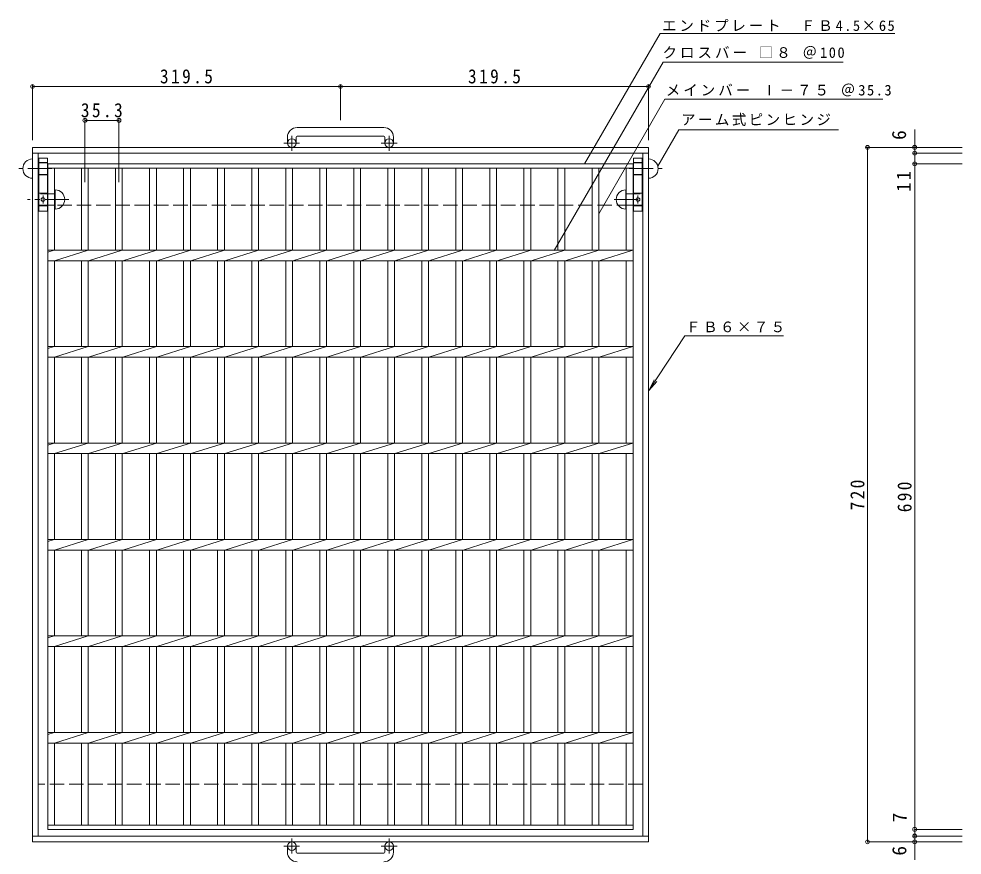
# Model space of a CAD drawing. Units: millimetres, scale not verified. Extents: x -871 to 866, y -688 to 662.
# Drawn here: x -871 to 108, y -218 to 649 of the extents above; entities that cross this region are included whole.
import ezdxf
from ezdxf.enums import TextEntityAlignment as Align

# ---------------------------------------------------------------- set-up
doc = ezdxf.new("R2010")
doc.units = ezdxf.units.MM
doc.header["$LTSCALE"] = 5
doc.header["$PDMODE"] = 32
doc.header["$PDSIZE"] = 4
doc.linetypes.add('CHAIN1', pattern=[8, 5, -1, 1, -1])
doc.linetypes.add('DASHED3', pattern=[4, 3, -1])
for name, color, linetype, lineweight in [('B-1', 2, 'Continuous', 9), ('B-2', 3, 'Continuous', 9), ('B-4', 7, 'Continuous', 9), ('B-5', 7, 'Continuous', 9), ('B-8', 3, 'Continuous', 9)]:
    doc.layers.add(name, color=color, linetype=linetype, lineweight=lineweight)
doc.styles.add('ＭＳ ゴシック', font='')
doc.styles.get('ＭＳ ゴシック').set_extended_font_data('MS Gothic')

msp = doc.modelspace()

# ---------------------------------------------------------------- linework, layer by layer
at = {"layer": 'B-1'}
for p, q in [((-491.921, 536.209), (-581.921, 536.209)), ((-591.921, 526.209), (-591.921, 520.108)), ((-582.921, 526.209), (-582.921, 520.108)), ((-581.921, 527.208), (-491.921, 527.208)), ((-490.921, 526.209), (-490.921, 520.108)), ((-481.921, 526.209), (-481.921, 520.108)), ((-856.421, 515.608), (-217.421, 515.608)), ((-856.421, -204.392), (-856.421, 515.608)), ((-856.421, 509.608), (-217.421, 509.608)), ((-850.421, -198.392), (-850.421, 509.608)), ((-223.421, 509.608), (-223.421, -198.392)), ((-217.421, 515.608), (-217.421, -204.392)), ((-217.421, -198.392), (-856.421, -198.392)), ((-217.421, -204.392), (-856.421, -204.392)), ((-591.921, -214.992), (-591.921, -208.892)), ((-582.921, -214.992), (-582.921, -208.892)), ((-490.921, -214.992), (-490.921, -208.892)), ((-481.921, -214.992), (-481.921, -208.892)), ((-581.921, -215.992), (-491.921, -215.992))]:
    msp.add_line(p, q, dxfattribs=at)
at = {"layer": 'B-1', "linetype": 'CHAIN1'}
for p, q in [((-579.258, 520.108), (-595.665, 520.108)), ((-587.421, 512.001), (-587.421, 527.598)), ((-478.258, 520.108), (-494.665, 520.108)), ((-486.421, 512.001), (-486.421, 527.598)), ((-587.421, -200.785), (-587.421, -216.382)), ((-486.421, -200.785), (-486.421, -216.382)), ((-579.258, -208.892), (-595.665, -208.892)), ((-478.258, -208.892), (-494.665, -208.892))]:
    msp.add_line(p, q, dxfattribs=at)
at = {"layer": 'B-1', "linetype": 'DASHED3'}
for p, q in [((-850.421, 455.608), (-223.421, 455.608)), ((-223.421, -144.392), (-850.421, -144.392))]:
    msp.add_line(p, q, dxfattribs=at)
at = {"layer": 'B-1'}
for centre in [(-587.421, 520.108), (-486.421, 520.108), (-587.421, -208.892), (-486.421, -208.892)]:
    msp.add_circle(centre, 4.5, dxfattribs=at)
for centre, radius, start, end in [((-581.921, 526.209), 10, 90, 180), ((-491.921, 526.209), 10, 0, 90), ((-581.921, 526.209), 1, 90, 180), ((-491.921, 526.209), 1, 0, 90), ((-581.921, -214.992), 10, 180, 270), ((-581.921, -214.992), 1, 180, 270), ((-491.921, -214.992), 10, 270, 0), ((-491.921, -214.992), 1, 270, 0)]:
    msp.add_arc(centre, radius, start, end, dxfattribs=at)
at = {"layer": 'B-2'}
for p, q in [((-840.421, 498.608), (-233.421, 498.608)), ((-840.421, -191.392), (-840.421, 498.608)), ((-840.421, 494.108), (-233.421, 494.108)), ((-833.42, 409.109), (-833.42, 494.108)), ((-805.52, 494.108), (-805.52, 409.109)), ((-798.52, 494.108), (-798.52, 409.109)), ((-770.22, 494.108), (-770.22, 409.109)), ((-763.22, 494.108), (-763.22, 409.109)), ((-734.92, 494.108), (-734.92, 409.109)), ((-727.92, 494.108), (-727.92, 409.109)), ((-699.62, 494.108), (-699.62, 409.109)), ((-692.62, 494.108), (-692.62, 409.109)), ((-664.32, 494.108), (-664.32, 409.109)), ((-657.32, 494.108), (-657.32, 409.109)), ((-629.02, 494.108), (-629.02, 409.109)), ((-622.02, 494.108), (-622.02, 409.109)), ((-593.72, 494.108), (-593.72, 409.109)), ((-586.72, 494.108), (-586.72, 409.109)), ((-558.42, 494.108), (-558.42, 409.109)), ((-551.42, 494.108), (-551.42, 409.109)), ((-523.119, 494.108), (-523.119, 409.109)), ((-516.119, 494.108), (-516.119, 409.109)), ((-487.819, 494.108), (-487.819, 409.109)), ((-480.819, 494.108), (-480.819, 409.109)), ((-452.519, 494.108), (-452.519, 409.109)), ((-445.519, 494.108), (-445.519, 409.109)), ((-417.219, 494.108), (-417.219, 409.109)), ((-410.219, 494.108), (-410.219, 409.109)), ((-381.919, 494.108), (-381.919, 409.109)), ((-374.919, 494.108), (-374.919, 409.109)), ((-346.618, 494.108), (-346.618, 409.109)), ((-339.618, 494.108), (-339.618, 409.109)), ((-311.318, 494.108), (-311.318, 409.109)), ((-304.318, 494.108), (-304.318, 409.109)), ((-276.018, 494.108), (-276.018, 409.109)), ((-269.018, 494.108), (-269.018, 409.109)), ((-240.422, 494.108), (-240.422, 409.109)), ((-233.421, 498.608), (-233.421, -191.392)), ((-840.421, 407.028), (-833.82, 409.109)), ((-840.421, 409.109), (-233.421, 409.109)), ((-833.42, 398.109), (-798.52, 409.109)), ((-798.12, 398.109), (-763.221, 409.109)), ((-762.82, 398.109), (-727.92, 409.109)), ((-727.52, 398.109), (-692.62, 409.109)), ((-692.22, 398.109), (-657.321, 409.109)), ((-656.92, 398.109), (-622.02, 409.109)), ((-621.62, 398.109), (-586.72, 409.109)), ((-586.32, 398.109), (-551.42, 409.109)), ((-551.02, 398.109), (-516.12, 409.109)), ((-515.72, 398.109), (-480.82, 409.109)), ((-480.419, 398.109), (-445.52, 409.109)), ((-445.119, 398.109), (-410.219, 409.109)), ((-409.819, 398.109), (-374.919, 409.109)), ((-374.519, 398.109), (-339.619, 409.109)), ((-339.219, 398.109), (-304.319, 409.109)), ((-303.918, 398.109), (-269.019, 409.109)), ((-268.618, 398.109), (-233.718, 409.109)), ((-840.421, 398.109), (-233.421, 398.109)), ((-833.42, 309.108), (-833.42, 398.109)), ((-805.52, 398.109), (-805.52, 309.108)), ((-798.52, 398.109), (-798.52, 309.108)), ((-770.22, 398.109), (-770.22, 309.108)), ((-763.22, 398.109), (-763.22, 309.108)), ((-734.92, 398.109), (-734.92, 309.108)), ((-727.92, 398.109), (-727.92, 309.108)), ((-699.62, 398.109), (-699.62, 309.108)), ((-692.62, 398.109), (-692.62, 309.108)), ((-664.32, 398.109), (-664.32, 309.108)), ((-657.32, 398.109), (-657.32, 309.108)), ((-629.02, 398.109), (-629.02, 309.108)), ((-622.02, 398.109), (-622.02, 309.108)), ((-593.72, 398.109), (-593.72, 309.108)), ((-586.72, 398.109), (-586.72, 309.108)), ((-558.42, 398.109), (-558.42, 309.108)), ((-551.42, 398.109), (-551.42, 309.108)), ((-523.119, 398.109), (-523.119, 309.108)), ((-516.119, 398.109), (-516.119, 309.108)), ((-487.819, 398.109), (-487.819, 309.108)), ((-480.819, 398.109), (-480.819, 309.108)), ((-452.519, 398.109), (-452.519, 309.108)), ((-445.519, 398.109), (-445.519, 309.108)), ((-417.219, 398.109), (-417.219, 309.108)), ((-410.219, 398.109), (-410.219, 309.108)), ((-381.919, 398.109), (-381.919, 309.108)), ((-374.919, 398.109), (-374.919, 309.108)), ((-346.618, 398.109), (-346.618, 309.108)), ((-339.618, 398.109), (-339.618, 309.108)), ((-311.318, 398.109), (-311.318, 309.108)), ((-304.318, 398.109), (-304.318, 309.108)), ((-276.018, 398.109), (-276.018, 309.108)), ((-269.018, 398.109), (-269.018, 309.108)), ((-240.422, 398.109), (-240.422, 309.108)), ((-840.421, 307.028), (-833.82, 309.109)), ((-840.421, 309.109), (-233.421, 309.109)), ((-833.42, 298.109), (-798.52, 309.109)), ((-798.12, 298.109), (-763.221, 309.109)), ((-762.82, 298.109), (-727.92, 309.109)), ((-727.52, 298.109), (-692.62, 309.109)), ((-692.22, 298.109), (-657.321, 309.109)), ((-656.92, 298.109), (-622.02, 309.109)), ((-621.62, 298.109), (-586.72, 309.109)), ((-586.32, 298.109), (-551.42, 309.109)), ((-551.02, 298.109), (-516.12, 309.109)), ((-515.72, 298.109), (-480.82, 309.109)), ((-480.419, 298.109), (-445.52, 309.109)), ((-445.119, 298.109), (-410.219, 309.109)), ((-409.819, 298.109), (-374.919, 309.109)), ((-374.519, 298.109), (-339.619, 309.109)), ((-339.219, 298.109), (-304.319, 309.109)), ((-303.918, 298.109), (-269.019, 309.109)), ((-268.618, 298.109), (-233.718, 309.109)), ((-840.421, 298.109), (-233.421, 298.109)), ((-833.42, 209.108), (-833.42, 298.109)), ((-805.52, 298.109), (-805.52, 209.108)), ((-798.52, 298.109), (-798.52, 209.108)), ((-770.22, 298.109), (-770.22, 209.108)), ((-763.22, 298.109), (-763.22, 209.108)), ((-734.92, 298.109), (-734.92, 209.108)), ((-727.92, 298.109), (-727.92, 209.108)), ((-699.62, 298.109), (-699.62, 209.108)), ((-692.62, 298.109), (-692.62, 209.108)), ((-664.32, 298.109), (-664.32, 209.108)), ((-657.32, 298.109), (-657.32, 209.108)), ((-629.02, 298.109), (-629.02, 209.108)), ((-622.02, 298.109), (-622.02, 209.108)), ((-593.72, 298.109), (-593.72, 209.108)), ((-586.72, 298.109), (-586.72, 209.108)), ((-558.42, 298.109), (-558.42, 209.108)), ((-551.42, 298.109), (-551.42, 209.108)), ((-523.119, 298.109), (-523.119, 209.108)), ((-516.119, 298.109), (-516.119, 209.108)), ((-487.819, 298.109), (-487.819, 209.108)), ((-480.819, 298.109), (-480.819, 209.108)), ((-452.519, 298.109), (-452.519, 209.108)), ((-445.519, 298.109), (-445.519, 209.108)), ((-417.219, 298.109), (-417.219, 209.108)), ((-410.219, 298.109), (-410.219, 209.108)), ((-381.919, 298.109), (-381.919, 209.108)), ((-374.919, 298.109), (-374.919, 209.108)), ((-346.618, 298.109), (-346.618, 209.108)), ((-339.618, 298.109), (-339.618, 209.108)), ((-311.318, 298.109), (-311.318, 209.108)), ((-304.318, 298.109), (-304.318, 209.108)), ((-276.018, 298.109), (-276.018, 209.108)), ((-269.018, 298.109), (-269.018, 209.108)), ((-240.422, 298.109), (-240.422, 209.108)), ((-840.421, 207.028), (-833.82, 209.109)), ((-840.421, 209.109), (-233.421, 209.109)), ((-833.42, 198.109), (-798.52, 209.109)), ((-798.12, 198.109), (-763.221, 209.109)), ((-762.82, 198.109), (-727.92, 209.109)), ((-727.52, 198.109), (-692.62, 209.109)), ((-692.22, 198.109), (-657.321, 209.109)), ((-656.92, 198.109), (-622.02, 209.109)), ((-621.62, 198.109), (-586.72, 209.109)), ((-586.32, 198.109), (-551.42, 209.109)), ((-551.02, 198.109), (-516.12, 209.109)), ((-515.72, 198.109), (-480.82, 209.109)), ((-480.419, 198.109), (-445.52, 209.109)), ((-445.119, 198.109), (-410.219, 209.109)), ((-409.819, 198.109), (-374.919, 209.109)), ((-374.519, 198.109), (-339.619, 209.109)), ((-339.219, 198.109), (-304.319, 209.109)), ((-303.918, 198.109), (-269.019, 209.109)), ((-268.618, 198.109), (-233.718, 209.109)), ((-840.421, 198.109), (-233.421, 198.109)), ((-833.42, 109.109), (-833.42, 198.109)), ((-805.52, 198.109), (-805.52, 109.109)), ((-798.52, 198.109), (-798.52, 109.109)), ((-770.22, 198.109), (-770.22, 109.109)), ((-763.22, 198.109), (-763.22, 109.109)), ((-734.92, 198.109), (-734.92, 109.109)), ((-727.92, 198.109), (-727.92, 109.109)), ((-699.62, 198.109), (-699.62, 109.109)), ((-692.62, 198.109), (-692.62, 109.109)), ((-664.32, 198.109), (-664.32, 109.109)), ((-657.32, 198.109), (-657.32, 109.109)), ((-629.02, 198.109), (-629.02, 109.109)), ((-622.02, 198.109), (-622.02, 109.109)), ((-593.72, 198.109), (-593.72, 109.109)), ((-586.72, 198.109), (-586.72, 109.109)), ((-558.42, 198.109), (-558.42, 109.109)), ((-551.42, 198.109), (-551.42, 109.109)), ((-523.119, 198.109), (-523.119, 109.109)), ((-516.119, 198.109), (-516.119, 109.109)), ((-487.819, 198.109), (-487.819, 109.109)), ((-480.819, 198.109), (-480.819, 109.109)), ((-452.519, 198.109), (-452.519, 109.109)), ((-445.519, 198.109), (-445.519, 109.109)), ((-417.219, 198.109), (-417.219, 109.109)), ((-410.219, 198.109), (-410.219, 109.109)), ((-381.919, 198.109), (-381.919, 109.109)), ((-374.919, 198.109), (-374.919, 109.109)), ((-346.618, 198.109), (-346.618, 109.109)), ((-339.618, 198.109), (-339.618, 109.109)), ((-311.318, 198.109), (-311.318, 109.109)), ((-304.318, 198.109), (-304.318, 109.109)), ((-276.018, 198.109), (-276.018, 109.109)), ((-269.018, 198.109), (-269.018, 109.109)), ((-240.422, 198.109), (-240.422, 109.109)), ((-840.421, 107.028), (-833.82, 109.109)), ((-840.421, 109.109), (-233.421, 109.109)), ((-833.42, 98.109), (-798.52, 109.109)), ((-798.12, 98.109), (-763.221, 109.109)), ((-762.82, 98.109), (-727.92, 109.109)), ((-727.52, 98.109), (-692.62, 109.109)), ((-692.22, 98.109), (-657.321, 109.109)), ((-656.92, 98.109), (-622.02, 109.109)), ((-621.62, 98.109), (-586.72, 109.109)), ((-586.32, 98.109), (-551.42, 109.109)), ((-551.02, 98.109), (-516.12, 109.109)), ((-515.72, 98.109), (-480.82, 109.109)), ((-480.419, 98.109), (-445.52, 109.109)), ((-445.119, 98.109), (-410.219, 109.109)), ((-409.819, 98.109), (-374.919, 109.109)), ((-374.519, 98.109), (-339.619, 109.109)), ((-339.219, 98.109), (-304.319, 109.109)), ((-303.918, 98.109), (-269.019, 109.109)), ((-268.618, 98.109), (-233.718, 109.109)), ((-840.421, 98.109), (-233.421, 98.109)), ((-833.42, 9.109), (-833.42, 98.109)), ((-805.52, 98.109), (-805.52, 9.109)), ((-798.52, 98.109), (-798.52, 9.109)), ((-770.22, 98.109), (-770.22, 9.109)), ((-763.22, 98.109), (-763.22, 9.109)), ((-734.92, 98.109), (-734.92, 9.109)), ((-727.92, 98.109), (-727.92, 9.109)), ((-699.62, 98.109), (-699.62, 9.109)), ((-692.62, 98.109), (-692.62, 9.109)), ((-664.32, 98.109), (-664.32, 9.109)), ((-657.32, 98.109), (-657.32, 9.109)), ((-629.02, 98.109), (-629.02, 9.109)), ((-622.02, 98.109), (-622.02, 9.109)), ((-593.72, 98.109), (-593.72, 9.109)), ((-586.72, 98.109), (-586.72, 9.109)), ((-558.42, 98.109), (-558.42, 9.109)), ((-551.42, 98.109), (-551.42, 9.109)), ((-523.119, 98.109), (-523.119, 9.109)), ((-516.119, 98.109), (-516.119, 9.109)), ((-487.819, 98.109), (-487.819, 9.109)), ((-480.819, 98.109), (-480.819, 9.109)), ((-452.519, 98.109), (-452.519, 9.109)), ((-445.519, 98.109), (-445.519, 9.109)), ((-417.219, 98.109), (-417.219, 9.109)), ((-410.219, 98.109), (-410.219, 9.109)), ((-381.919, 98.109), (-381.919, 9.109)), ((-374.919, 98.109), (-374.919, 9.109)), ((-346.618, 98.109), (-346.618, 9.109)), ((-339.618, 98.109), (-339.618, 9.109)), ((-311.318, 98.109), (-311.318, 9.109)), ((-304.318, 98.109), (-304.318, 9.109)), ((-276.018, 98.109), (-276.018, 9.109)), ((-269.018, 98.109), (-269.018, 9.109)), ((-240.422, 98.109), (-240.422, 9.109)), ((-840.421, 7.028), (-833.82, 9.109)), ((-840.421, 9.109), (-233.421, 9.109)), ((-833.42, -1.891), (-798.52, 9.109)), ((-798.12, -1.891), (-763.221, 9.109)), ((-762.82, -1.891), (-727.92, 9.109)), ((-727.52, -1.891), (-692.62, 9.109)), ((-692.22, -1.891), (-657.321, 9.109)), ((-656.92, -1.891), (-622.02, 9.109)), ((-621.62, -1.891), (-586.72, 9.109)), ((-586.32, -1.891), (-551.42, 9.109)), ((-551.02, -1.891), (-516.12, 9.109)), ((-515.72, -1.891), (-480.82, 9.109)), ((-480.419, -1.891), (-445.52, 9.109)), ((-445.119, -1.891), (-410.219, 9.109)), ((-409.819, -1.891), (-374.919, 9.109)), ((-374.519, -1.891), (-339.619, 9.109)), ((-339.219, -1.891), (-304.319, 9.109)), ((-303.918, -1.891), (-269.019, 9.109)), ((-268.618, -1.891), (-233.718, 9.109)), ((-840.421, -1.891), (-233.421, -1.891)), ((-833.42, -90.892), (-833.42, -1.891)), ((-805.52, -1.891), (-805.52, -90.892)), ((-798.52, -1.891), (-798.52, -90.892)), ((-770.22, -1.891), (-770.22, -90.892)), ((-763.22, -1.891), (-763.22, -90.892)), ((-734.92, -1.891), (-734.92, -90.892)), ((-727.92, -1.891), (-727.92, -90.892)), ((-699.62, -1.891), (-699.62, -90.892)), ((-692.62, -1.891), (-692.62, -90.892)), ((-664.32, -1.891), (-664.32, -90.892)), ((-657.32, -1.891), (-657.32, -90.892)), ((-629.02, -1.891), (-629.02, -90.892)), ((-622.02, -1.891), (-622.02, -90.892)), ((-593.72, -1.891), (-593.72, -90.892)), ((-586.72, -1.891), (-586.72, -90.892)), ((-558.42, -1.891), (-558.42, -90.892)), ((-551.42, -1.891), (-551.42, -90.892)), ((-523.119, -1.891), (-523.119, -90.892)), ((-516.119, -1.891), (-516.119, -90.892)), ((-487.819, -1.891), (-487.819, -90.892)), ((-480.819, -1.891), (-480.819, -90.892)), ((-452.519, -1.891), (-452.519, -90.892)), ((-445.519, -1.891), (-445.519, -90.892)), ((-417.219, -1.891), (-417.219, -90.892)), ((-410.219, -1.891), (-410.219, -90.892)), ((-381.919, -1.891), (-381.919, -90.892)), ((-374.919, -1.891), (-374.919, -90.892)), ((-346.618, -1.891), (-346.618, -90.892)), ((-339.618, -1.891), (-339.618, -90.892)), ((-311.318, -1.891), (-311.318, -90.892)), ((-304.318, -1.891), (-304.318, -90.892)), ((-276.018, -1.891), (-276.018, -90.892)), ((-269.018, -1.891), (-269.018, -90.892)), ((-240.422, -1.891), (-240.422, -90.892)), ((-840.421, -92.972), (-833.82, -90.891)), ((-840.421, -90.892), (-233.421, -90.892)), ((-833.42, -101.892), (-798.52, -90.891)), ((-798.12, -101.892), (-763.221, -90.891)), ((-762.82, -101.892), (-727.92, -90.891)), ((-727.52, -101.892), (-692.62, -90.891)), ((-692.22, -101.892), (-657.321, -90.891)), ((-656.92, -101.892), (-622.02, -90.891)), ((-621.62, -101.892), (-586.72, -90.891)), ((-586.32, -101.892), (-551.42, -90.891)), ((-551.02, -101.892), (-516.12, -90.891)), ((-515.72, -101.892), (-480.82, -90.891)), ((-480.419, -101.892), (-445.52, -90.891)), ((-445.119, -101.892), (-410.219, -90.891)), ((-409.819, -101.892), (-374.919, -90.891)), ((-374.519, -101.892), (-339.619, -90.891)), ((-339.219, -101.892), (-304.319, -90.891)), ((-303.918, -101.892), (-269.019, -90.891)), ((-268.618, -101.892), (-233.718, -90.891)), ((-840.421, -101.892), (-233.421, -101.892)), ((-833.42, -186.892), (-833.42, -101.892)), ((-805.52, -101.892), (-805.52, -186.892)), ((-798.52, -101.892), (-798.52, -186.892)), ((-770.22, -101.892), (-770.22, -186.892)), ((-763.22, -101.892), (-763.22, -186.892)), ((-734.92, -101.892), (-734.92, -186.892)), ((-727.92, -101.892), (-727.92, -186.892)), ((-699.62, -101.892), (-699.62, -186.892)), ((-692.62, -101.892), (-692.62, -186.892)), ((-664.32, -101.892), (-664.32, -186.892)), ((-657.32, -101.892), (-657.32, -186.892)), ((-629.02, -101.892), (-629.02, -186.892)), ((-622.02, -101.892), (-622.02, -186.892)), ((-593.72, -101.892), (-593.72, -186.892)), ((-586.72, -101.892), (-586.72, -186.892)), ((-558.42, -101.892), (-558.42, -186.892)), ((-551.42, -101.892), (-551.42, -186.892)), ((-523.119, -101.892), (-523.119, -186.892)), ((-516.119, -101.892), (-516.119, -186.892)), ((-487.819, -101.892), (-487.819, -186.892)), ((-480.819, -101.892), (-480.819, -186.892)), ((-452.519, -101.892), (-452.519, -186.892)), ((-445.519, -101.892), (-445.519, -186.892)), ((-417.219, -101.892), (-417.219, -186.892)), ((-410.219, -101.892), (-410.219, -186.892)), ((-381.919, -101.892), (-381.919, -186.892)), ((-374.919, -101.892), (-374.919, -186.892)), ((-346.618, -101.892), (-346.618, -186.892)), ((-339.618, -101.892), (-339.618, -186.892)), ((-311.318, -101.892), (-311.318, -186.892)), ((-304.318, -101.892), (-304.318, -186.892)), ((-276.018, -101.892), (-276.018, -186.892)), ((-269.018, -101.892), (-269.018, -186.892)), ((-240.422, -101.892), (-240.422, -186.892)), ((-233.421, -186.892), (-840.421, -186.892)), ((-233.421, -191.392), (-840.421, -191.392))]:
    msp.add_line(p, q, dxfattribs=at)
at = {"layer": 'B-4'}
for p, q in [((-856.421, 523.108), (-856.421, 580.262)), ((-856.421, 578.762), (-478.421, 578.762)), ((-536.921, 543.709), (-536.921, 580.262)), ((-478.421, 578.762), (-217.421, 578.762)), ((-217.421, 523.108), (-217.421, 580.262)), ((-802.02, 479.575), (-802.02, 545.165)), ((-802.02, 543.665), (-766.72, 543.665)), ((-766.72, 479.575), (-766.72, 545.165)), ((58.683, 534.064), (58.683, 509.608)), ((107.905, 515.608), (8.292, 515.608)), ((9.792, 515.608), (9.792, -204.392)), ((107.905, 509.608), (57.183, 509.608)), ((58.683, 509.608), (58.683, 498.608)), ((107.905, 498.608), (57.183, 498.608)), ((58.683, 498.608), (58.683, -191.392)), ((58.683, -191.392), (58.683, -198.392)), ((107.905, -191.392), (58.683, -191.392)), ((107.905, -204.392), (9.792, -204.392)), ((107.905, -198.392), (57.183, -198.392)), ((58.683, -198.392), (58.683, -223.075))]:
    msp.add_line(p, q, dxfattribs=at)
for p in [(-856.421, 578.762), (-536.921, 578.762), (-217.421, 578.762), (-802.02, 543.665), (-766.72, 543.665), (9.792, 515.608), (58.683, 515.608), (58.683, 509.608), (58.683, 498.608), (58.683, -191.392), (9.792, -204.392), (58.683, -198.392), (58.683, -204.392)]:
    msp.add_point(p, dxfattribs=at)
at = {"layer": 'B-5'}
for p, q in [((-179.743, 320.216), (-77.526, 320.216)), ((-217.198, 263.598), (-208.932, 272.974))]:
    msp.add_line(p, q, dxfattribs=at)
for points in [[(-283.83, 498.608), (-205.474, 633.682), (37.965, 633.682)], [(-315.307, 408.563), (-202.254, 603.953), (-15.427, 603.953)], [(-269.018, 446.89), (-200.386, 565.764), (25.61, 565.764)], [(-207.731, 496.08), (-185.87, 533.945), (-20.384, 533.945)], [(-179.743, 320.216), (-217.198, 263.598), (-211.64, 274.794)]]:
    msp.add_lwpolyline(points, dxfattribs=at)
at = {"layer": 'B-8'}
for p, q in [((-849.921, 499.608), (-850.421, 499.608)), ((-840.921, 504.608), (-840.921, 449.608)), ((-232.921, 504.608), (-232.921, 449.608)), ((-223.921, 499.608), (-223.421, 499.608)), ((-849.921, 487.608), (-850.421, 487.608)), ((-223.921, 487.608), (-223.421, 487.608)), ((-832.921, 471.608), (-832.921, 451.608)), ((-240.921, 471.608), (-240.921, 451.608)), ((-840.921, 449.608), (-849.921, 449.608)), ((-232.921, 449.608), (-223.921, 449.608))]:
    msp.add_line(p, q, dxfattribs=at)
at = {"layer": 'B-8', "linetype": 'DASHED3'}
for p, q in [((-840.921, 500.108), (-849.921, 500.108)), ((-840.921, 499.608), (-849.921, 499.608)), ((-232.921, 500.108), (-223.921, 500.108)), ((-232.921, 499.608), (-223.921, 499.608)), ((-840.921, 487.608), (-849.921, 487.608)), ((-840.921, 487.108), (-849.921, 487.108)), ((-232.921, 487.608), (-223.921, 487.608)), ((-232.921, 487.108), (-223.921, 487.108)), ((-840.921, 468.108), (-849.921, 468.108)), ((-832.921, 467.608), (-849.921, 467.608)), ((-240.921, 467.608), (-223.921, 467.608)), ((-232.921, 468.108), (-223.921, 468.108)), ((-832.921, 455.608), (-849.921, 455.608)), ((-840.921, 455.108), (-849.921, 455.108)), ((-240.921, 455.608), (-223.921, 455.608)), ((-232.921, 455.108), (-223.921, 455.108))]:
    msp.add_line(p, q, dxfattribs=at)
at = {"layer": 'B-8', "linetype": 'CHAIN1'}
for p, q in [((-836.261, 493.608), (-870.514, 493.608)), ((-237.581, 493.608), (-203.328, 493.608)), ((-818.852, 461.608), (-861.661, 461.608)), ((-845.421, 465.618), (-845.421, 457.437)), ((-252.989, 461.608), (-223.421, 461.608)), ((-228.421, 465.618), (-228.421, 457.437))]:
    msp.add_line(p, q, dxfattribs=at)
at = {"layer": 'B-8'}
for points in [[(-840.921, 504.608), (-849.921, 504.608), (-849.921, 449.608)], [(-232.921, 504.608), (-223.921, 504.608), (-223.921, 449.608)]]:
    msp.add_lwpolyline(points, dxfattribs=at)
for centre in [(-845.421, 461.608), (-228.421, 461.608)]:
    msp.add_circle(centre, 2, dxfattribs=at)
for centre, start, end in [((-856.421, 493.608), 90, 270), ((-217.421, 493.608), 270, 90), ((-832.921, 461.608), 270, 90), ((-240.921, 461.608), 90, 270)]:
    msp.add_arc(centre, 10, start, end, dxfattribs=at)

# ---------------------------------------------------------------- texts
at = {"layer": 'B-4', "color": 2, "style": 'ＭＳ ゴシック'}
for s, p in [('6', (54.131, 523.373)), ('7', (54.762, -184.112)), ('6', (54.378, -218.644))]:
    msp.add_text(s, height=14.66, rotation=90, dxfattribs=at).set_placement(p, align=Align.BOTTOM_LEFT)
at = {"layer": 'B-4', "color": 2, "char_height": 14.66, "attachment_point": 7, "style": 'ＭＳ ゴシック'}
for s, insert in [('\\T1.28;\\W0.9;319.5', (-724.171, 581.762)), ('\\T1.28;\\W0.9;319.5', (-404.671, 581.762)), ('\\T1.28;\\W0.9;35.3', (-806.245, 546.665))]:
    msp.add_mtext(s, dxfattribs=dict(at, insert=insert))
at = {"layer": 'B-4', "color": 2, "char_height": 14.66, "attachment_point": 7, "rotation": 90, "style": 'ＭＳ ゴシック'}
for s, insert in [('\\T1.27;\\W0.95;11', (54.583, 469.664)), ('\\T1.27;\\W0.9;720', (6.792, 139.358)), ('\\T1.27;\\W0.9;690', (55.683, 137.358))]:
    msp.add_mtext(s, dxfattribs=dict(at, insert=insert))
at = {"layer": 'B-5', "char_height": 11, "attachment_point": 7, "style": 'ＭＳ ゴシック'}
for s, insert in [('\\T1.2;エンドプレート\u3000ＦＢ4.5×65', (-203.398, 635.741)), ('\\T1.21;クロスバー\\~□８\\~＠100', (-202.872, 607.388)), ('\\T1.21;メインバー\\~Ⅰ－７５\\~＠35.3', (-199.498, 568.442)), ('\\T1.17;アーム式ピンヒンジ', (-183.658, 537.677)), ('\\T1.17;ＦＢ６×７５', (-178.329, 323.85))]:
    msp.add_mtext(s, dxfattribs=dict(at, insert=insert))

doc.saveas('drawing.dxf')
